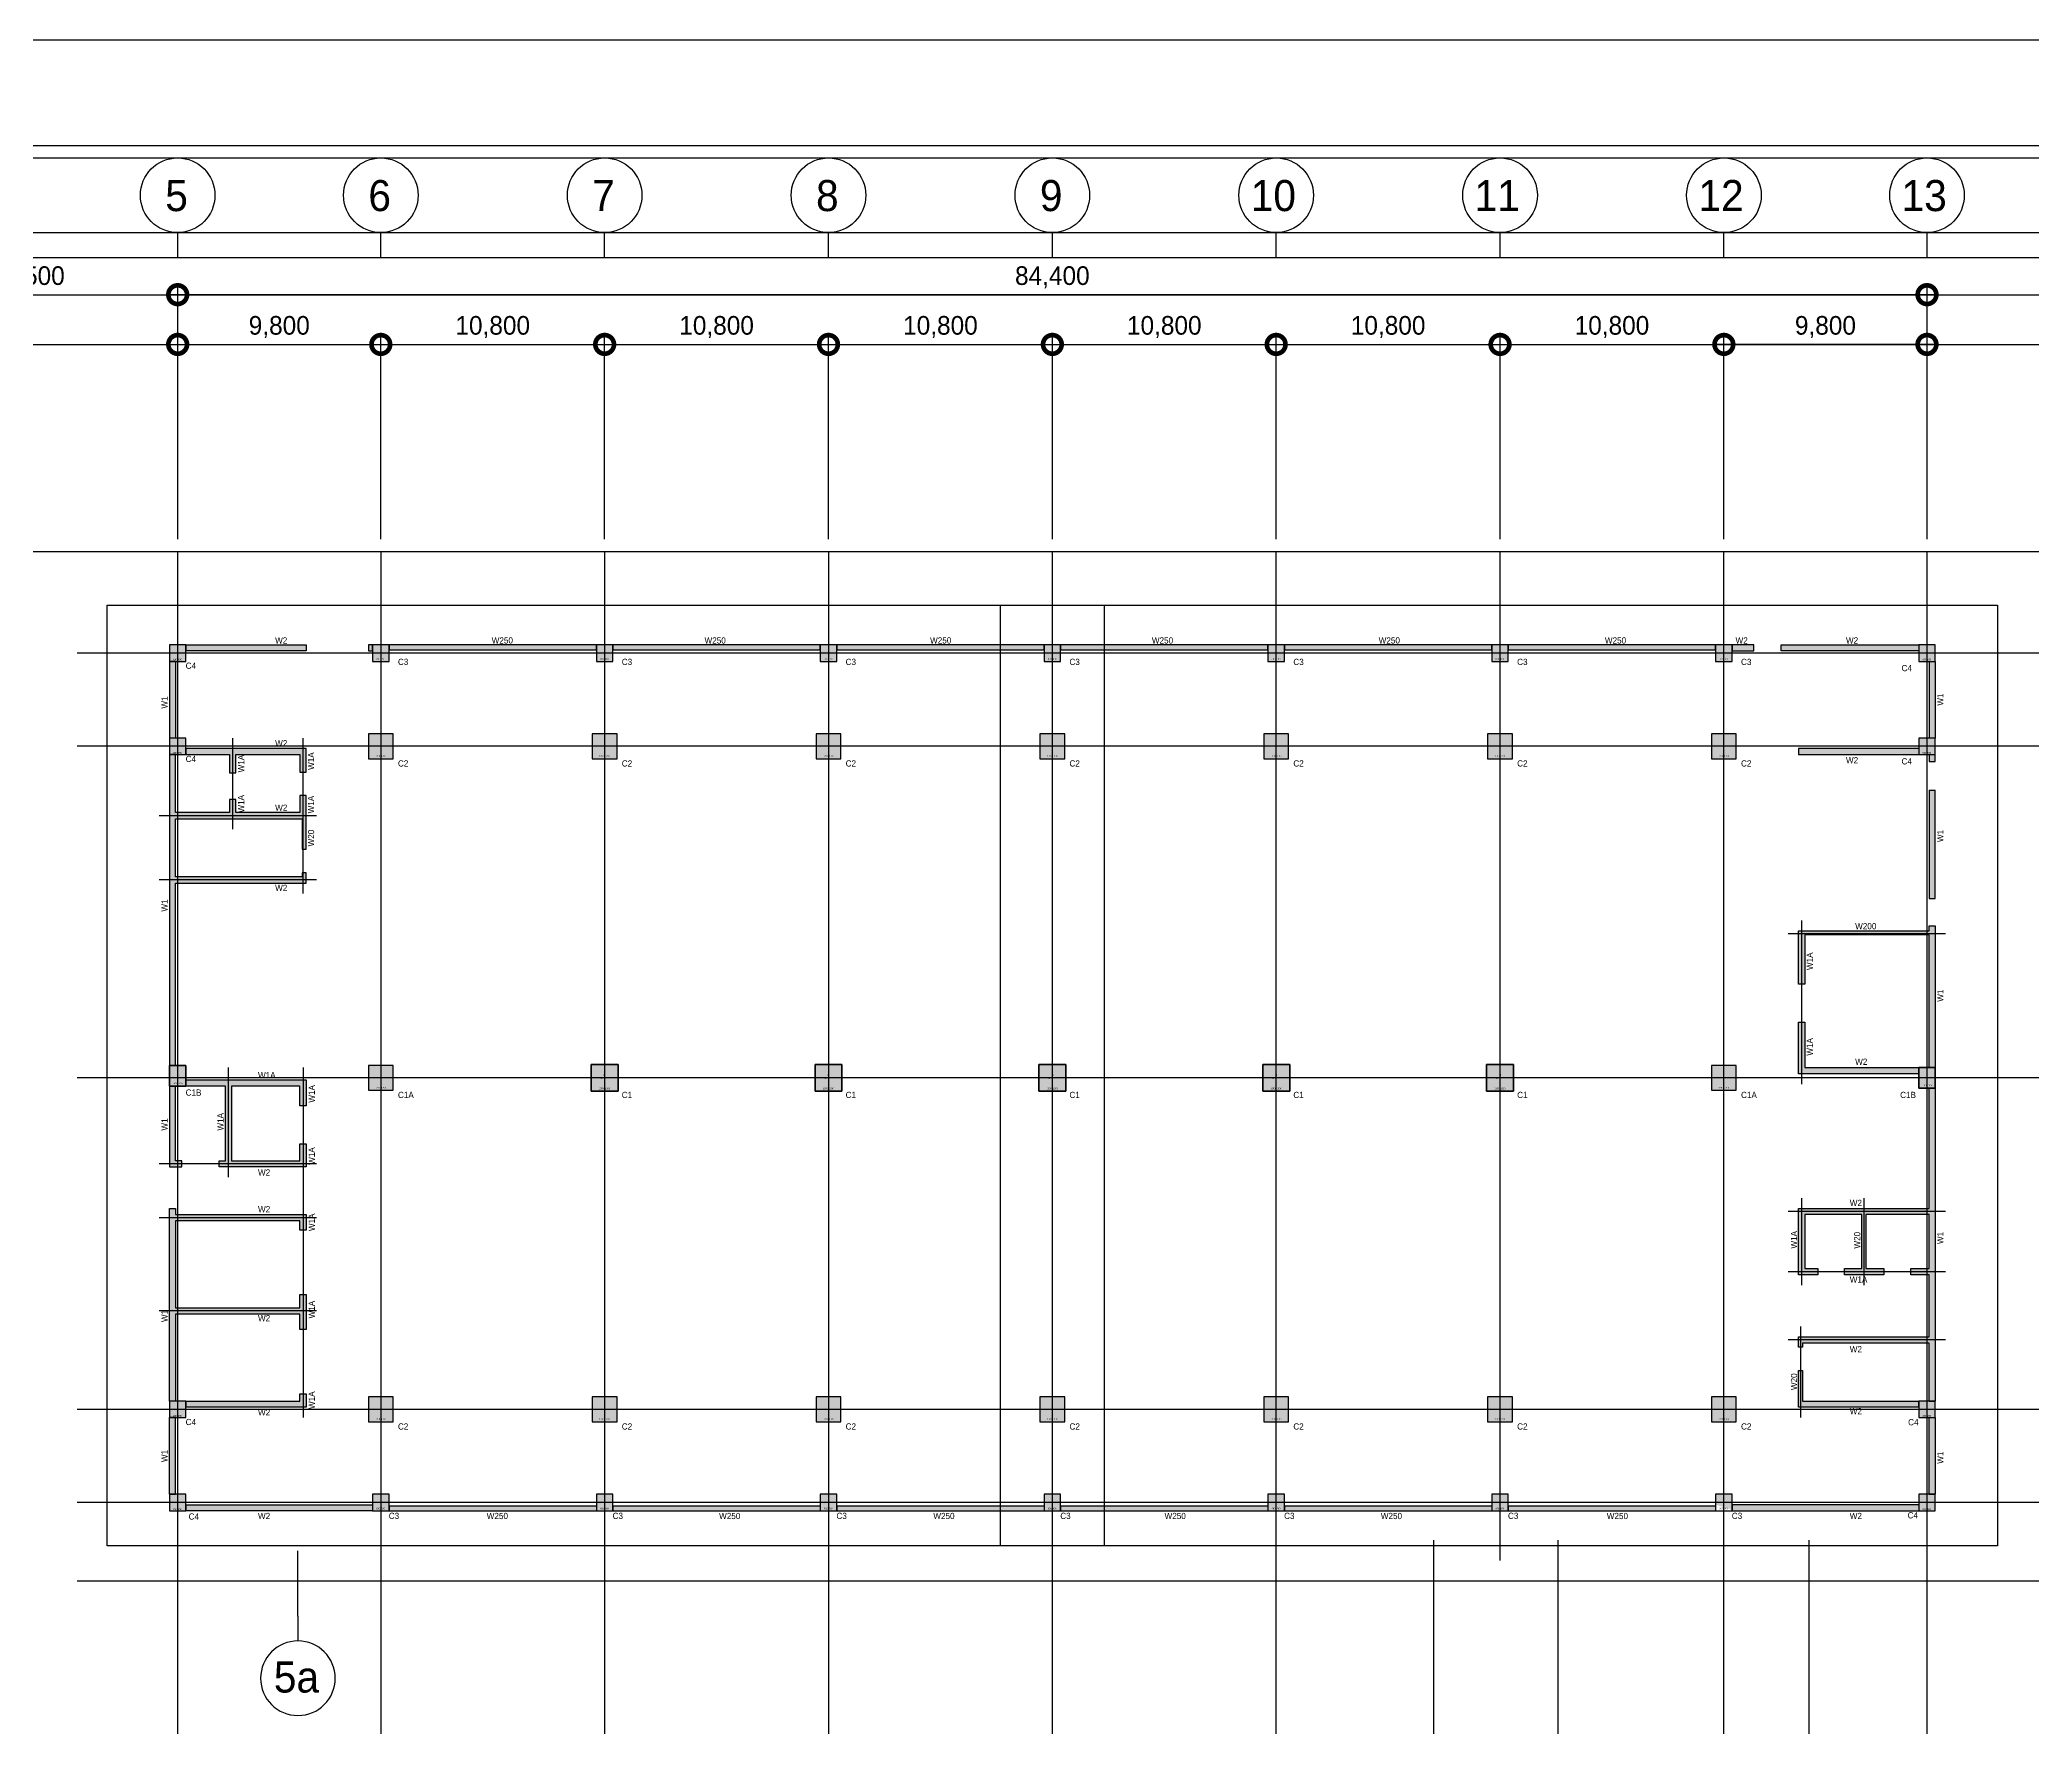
# Model space of a CAD drawing. Header units: millimetres. Extents: x 10 to 252310, y 0 to 178200.
# Drawn here: x 85913 to 182037, y 96767 to 178200 of the extents above; entities that cross this region are included whole.
import ezdxf

# ---------------------------------------------------------------- set-up
doc = ezdxf.new("R2010")
doc.units = ezdxf.units.MM
doc.linetypes.add('DOT', pattern=[1, 0, -1])
for name, color, linetype, plot in [('A-BMXK-SIZE', 155, 'Continuous', False), ('NOPLOT', 191, 'Continuous', False), ('기둥부호', 171, 'Continuous', False)]:
    doc.layers.add(name, color=color, linetype=linetype, plot=plot)
for name, color, linetype in [('A-CEN', 1, 'Continuous'), ('A-CEN_axis', 12, 'Continuous'), ('A-COLUMN', 2, 'Continuous'), ('A-CON', 2, 'Continuous'), ('A-DIM', 7, 'Continuous'), ('A-SYM-BUB', 3, 'Continuous'), ('구조SOLID', 253, 'Continuous')]:
    doc.layers.add(name, color=color, linetype=linetype)
doc.styles.add('Gdim', font='Dotum.ttf')
doc.dimstyles.new('Gdim300', dxfattribs={"dimscale": 300, "dimtxt": 3, "dimasz": 6, "dimexe": 1.5, "dimexo": 2, "dimgap": 1, "dimtad": 1, "dimdec": 0, "dimzin": 0, "dimdsep": 46, "dimlunit": 6, "dimtxsty": 'Gdim', "dimblk": 'DOTSMALL', "dimblk1": 'DOTSMALL', "dimblk2": 'DOTSMALL', "dimcen": 1.5, "dimdle": 1.5, "dimclrd": 1, "dimclre": 1, "dimclrt": 256, "dimazin": 0, "dimtfac": 1, "dimtdec": 0, "dimtix": 1, "dimtmove": 2, "dimatfit": 3, "dimldrblk": 'DOTSMALL', "dimfxl": 0, "dimtolj": 1, "dimtzin": 0, "dimlwd": -1, "dimlwe": -1, "dimarcsym": 0})

# ---------------------------------------------------------------- blocks, each defined once
blk = doc.blocks.new('A$Cd589e0f6')
at = {"layer": 'NOPLOT'}
for points in [[(9900, -5700), (218700, -5700), (218700, -172500), (9900, -172500)], [(13500, -9300), (215100, -9300), (215100, -168900), (13500, -168900)], [(14700, -10500), (213900, -10500), (213900, -167700), (14700, -167700)], [(16500, -12300), (212100, -12300), (212100, -165900), (16500, -165900)], [(18900, -14700), (209700, -14700), (209700, -163500), (18900, -163500)], [(28900, -24700), (199700, -24700), (199700, -153500), (28900, -153500)]]:
    blk.add_lwpolyline(points, close=True, dxfattribs=at)
blk = doc.blocks.new('_DotSmall')
at = {"color": 0, "linetype": 'ByBlock', "const_width": 0.5}
blk.add_lwpolyline([(-0.0625, 0, 1), (0.0625, 0, 1)], format="xyb", close=True, dxfattribs=at)
blk = doc.blocks.new('*D39')
at = {"layer": 'A-DIM', "color": 1, "transparency": 16777216}
for p, q in [((62350, 14895), (74050, 14895)), ((62800, 5495), (62800, 15345)), ((73600, 5495), (73600, 15345))]:
    blk.add_line(p, q, dxfattribs=at)
at = {"layer": 'Defpoints', "color": 0, "transparency": 16777216}
for p in [(73600, 14895), (62800, 4895), (73600, 4895)]:
    blk.add_point(p, dxfattribs=at)
at = {"layer": 'A-DIM', "color": 1, "transparency": 16777216, "xscale": 1800, "yscale": 1800, "zscale": 1800, "rotation": 180}
blk.add_blockref('_DotSmall', (62800, 14895), dxfattribs=at)
at = {"layer": 'A-DIM', "color": 1, "transparency": 16777216, "xscale": 1800, "yscale": 1800, "zscale": 1800}
blk.add_blockref('_DotSmall', (73600, 14895), dxfattribs=at)
at = {"layer": 'A-DIM', "color": 3, "transparency": 16777216, "insert": (68200, 15732), "char_height": 900, "attachment_point": 5, "style": 'Gdim'}
blk.add_mtext('\\A1;10,800', dxfattribs=at)
blk = doc.blocks.new('*D40')
at = {"layer": 'A-DIM', "color": 1, "transparency": 16777216}
for p, q in [((51550, 14895), (63250, 14895)), ((52000, 5495), (52000, 15345)), ((62800, 5495), (62800, 15345))]:
    blk.add_line(p, q, dxfattribs=at)
at = {"layer": 'Defpoints', "color": 0, "transparency": 16777216}
for p in [(62800, 14895), (52000, 4895), (62800, 4895)]:
    blk.add_point(p, dxfattribs=at)
at = {"layer": 'A-DIM', "color": 1, "transparency": 16777216, "xscale": 1800, "yscale": 1800, "zscale": 1800, "rotation": 180}
blk.add_blockref('_DotSmall', (52000, 14895), dxfattribs=at)
at = {"layer": 'A-DIM', "color": 1, "transparency": 16777216, "xscale": 1800, "yscale": 1800, "zscale": 1800}
blk.add_blockref('_DotSmall', (62800, 14895), dxfattribs=at)
at = {"layer": 'A-DIM', "color": 3, "transparency": 16777216, "insert": (57400, 15732), "char_height": 900, "attachment_point": 5, "style": 'Gdim'}
blk.add_mtext('\\A1;10,800', dxfattribs=at)
blk = doc.blocks.new('*D41')
at = {"layer": 'A-DIM', "color": 1, "transparency": 16777216}
for p, q in [((41750, 14895), (52450, 14895)), ((42200, 5495), (42200, 15345)), ((52000, 5495), (52000, 15345))]:
    blk.add_line(p, q, dxfattribs=at)
at = {"layer": 'Defpoints', "color": 0, "transparency": 16777216}
for p in [(52000, 14895), (42200, 4895), (52000, 4895)]:
    blk.add_point(p, dxfattribs=at)
at = {"layer": 'A-DIM', "color": 1, "transparency": 16777216, "xscale": 1800, "yscale": 1800, "zscale": 1800, "rotation": 180}
blk.add_blockref('_DotSmall', (42200, 14895), dxfattribs=at)
at = {"layer": 'A-DIM', "color": 1, "transparency": 16777216, "xscale": 1800, "yscale": 1800, "zscale": 1800}
blk.add_blockref('_DotSmall', (52000, 14895), dxfattribs=at)
at = {"layer": 'A-DIM', "color": 3, "transparency": 16777216, "insert": (47100, 15732), "char_height": 900, "attachment_point": 5, "style": 'Gdim'}
blk.add_mtext('\\A1;9,800', dxfattribs=at)
blk = doc.blocks.new('*D42')
at = {"layer": 'A-DIM', "color": 1, "transparency": 16777216}
for p, q in [((27700, 5495), (27700, 17745)), ((42200, 5495), (42200, 17745)), ((27250, 17295), (42650, 17295))]:
    blk.add_line(p, q, dxfattribs=at)
at = {"layer": 'Defpoints', "color": 0, "transparency": 16777216}
for p in [(42200, 17295), (27700, 4895), (42200, 4895)]:
    blk.add_point(p, dxfattribs=at)
at = {"layer": 'A-DIM', "color": 1, "transparency": 16777216, "xscale": 1800, "yscale": 1800, "zscale": 1800, "rotation": 180}
blk.add_blockref('_DotSmall', (27700, 17295), dxfattribs=at)
at = {"layer": 'A-DIM', "color": 1, "transparency": 16777216, "xscale": 1800, "yscale": 1800, "zscale": 1800}
blk.add_blockref('_DotSmall', (42200, 17295), dxfattribs=at)
at = {"layer": 'A-DIM', "color": 3, "transparency": 16777216, "insert": (34950, 18132), "char_height": 900, "attachment_point": 5, "style": 'Gdim'}
blk.add_mtext('\\A1;14,500', dxfattribs=at)
blk = doc.blocks.new('*D46')
at = {"layer": 'A-DIM', "color": 1, "transparency": 16777216}
for p, q in [((73150, 14895), (84850, 14895)), ((73600, 5495), (73600, 15345)), ((84400, 5495), (84400, 15345))]:
    blk.add_line(p, q, dxfattribs=at)
at = {"layer": 'Defpoints', "color": 0, "transparency": 16777216}
for p in [(84400, 14895), (73600, 4895), (84400, 4895)]:
    blk.add_point(p, dxfattribs=at)
at = {"layer": 'A-DIM', "color": 1, "transparency": 16777216, "xscale": 1800, "yscale": 1800, "zscale": 1800, "rotation": 180}
blk.add_blockref('_DotSmall', (73600, 14895), dxfattribs=at)
at = {"layer": 'A-DIM', "color": 1, "transparency": 16777216, "xscale": 1800, "yscale": 1800, "zscale": 1800}
blk.add_blockref('_DotSmall', (84400, 14895), dxfattribs=at)
at = {"layer": 'A-DIM', "color": 3, "transparency": 16777216, "insert": (79000, 15732), "char_height": 900, "attachment_point": 5, "style": 'Gdim'}
blk.add_mtext('\\A1;10,800', dxfattribs=at)
blk = doc.blocks.new('*D53')
at = {"layer": 'A-DIM', "color": 1, "transparency": 16777216}
for p, q in [((105550, 14895), (117250, 14895)), ((106000, 5495), (106000, 15345)), ((116800, 5495), (116800, 15345))]:
    blk.add_line(p, q, dxfattribs=at)
at = {"layer": 'Defpoints', "color": 0, "transparency": 16777216}
for p in [(116800, 14895), (106000, 4895), (116800, 4895)]:
    blk.add_point(p, dxfattribs=at)
at = {"layer": 'A-DIM', "color": 1, "transparency": 16777216, "xscale": 1800, "yscale": 1800, "zscale": 1800, "rotation": 180}
blk.add_blockref('_DotSmall', (106000, 14895), dxfattribs=at)
at = {"layer": 'A-DIM', "color": 1, "transparency": 16777216, "xscale": 1800, "yscale": 1800, "zscale": 1800}
blk.add_blockref('_DotSmall', (116800, 14895), dxfattribs=at)
at = {"layer": 'A-DIM', "color": 3, "transparency": 16777216, "insert": (111400, 15732), "char_height": 900, "attachment_point": 5, "style": 'Gdim'}
blk.add_mtext('\\A1;10,800', dxfattribs=at)
blk = doc.blocks.new('*D54')
at = {"layer": 'A-DIM', "color": 1, "transparency": 16777216}
for p, q in [((127050, 14895), (116350, 14895)), ((116800, 5495), (116800, 15345)), ((126600, 5495), (126600, 15345))]:
    blk.add_line(p, q, dxfattribs=at)
at = {"layer": 'Defpoints', "color": 0, "transparency": 16777216}
for p in [(116800, 14895), (116800, 4895), (126600, 4895)]:
    blk.add_point(p, dxfattribs=at)
at = {"layer": 'A-DIM', "color": 1, "transparency": 16777216, "xscale": 1800, "yscale": 1800, "zscale": 1800, "rotation": 180}
blk.add_blockref('_DotSmall', (116800, 14895), dxfattribs=at)
at = {"layer": 'A-DIM', "color": 1, "transparency": 16777216, "xscale": 1800, "yscale": 1800, "zscale": 1800}
blk.add_blockref('_DotSmall', (126600, 14895), dxfattribs=at)
at = {"layer": 'A-DIM', "color": 3, "transparency": 16777216, "insert": (121700, 15732), "char_height": 900, "attachment_point": 5, "style": 'Gdim'}
blk.add_mtext('\\A1;9,800', dxfattribs=at)
blk = doc.blocks.new('*D55')
at = {"layer": 'A-DIM', "color": 1, "transparency": 16777216}
for p, q in [((42200, 5495), (42200, 17745)), ((126600, 5495), (126600, 17745)), ((127050, 17295), (41750, 17295))]:
    blk.add_line(p, q, dxfattribs=at)
at = {"layer": 'Defpoints', "color": 0, "transparency": 16777216}
for p in [(42200, 17295), (42200, 4895), (126600, 4895)]:
    blk.add_point(p, dxfattribs=at)
at = {"layer": 'A-DIM', "color": 1, "transparency": 16777216, "xscale": 1800, "yscale": 1800, "zscale": 1800, "rotation": 180}
blk.add_blockref('_DotSmall', (42200, 17295), dxfattribs=at)
at = {"layer": 'A-DIM', "color": 1, "transparency": 16777216, "xscale": 1800, "yscale": 1800, "zscale": 1800}
blk.add_blockref('_DotSmall', (126600, 17295), dxfattribs=at)
at = {"layer": 'A-DIM', "color": 3, "transparency": 16777216, "insert": (84400, 18132), "char_height": 900, "attachment_point": 5, "style": 'Gdim'}
blk.add_mtext('\\A1;84,400', dxfattribs=at)
blk = doc.blocks.new('*D56')
at = {"layer": 'A-DIM', "color": 1, "transparency": 16777216}
for p, q in [((94750, 14895), (106450, 14895)), ((95200, 5495), (95200, 15345)), ((106000, 5495), (106000, 15345))]:
    blk.add_line(p, q, dxfattribs=at)
at = {"layer": 'Defpoints', "color": 0, "transparency": 16777216}
for p in [(106000, 14895), (95200, 4895), (106000, 4895)]:
    blk.add_point(p, dxfattribs=at)
at = {"layer": 'A-DIM', "color": 1, "transparency": 16777216, "xscale": 1800, "yscale": 1800, "zscale": 1800, "rotation": 180}
blk.add_blockref('_DotSmall', (95200, 14895), dxfattribs=at)
at = {"layer": 'A-DIM', "color": 1, "transparency": 16777216, "xscale": 1800, "yscale": 1800, "zscale": 1800}
blk.add_blockref('_DotSmall', (106000, 14895), dxfattribs=at)
at = {"layer": 'A-DIM', "color": 3, "transparency": 16777216, "insert": (100600, 15732), "char_height": 900, "attachment_point": 5, "style": 'Gdim'}
blk.add_mtext('\\A1;10,800', dxfattribs=at)
blk = doc.blocks.new('*D57')
at = {"layer": 'A-DIM', "color": 1, "transparency": 16777216}
for p, q in [((83950, 14895), (95650, 14895)), ((84400, 5495), (84400, 15345)), ((95200, 5495), (95200, 15345))]:
    blk.add_line(p, q, dxfattribs=at)
at = {"layer": 'Defpoints', "color": 0, "transparency": 16777216}
for p in [(95200, 14895), (84400, 4895), (95200, 4895)]:
    blk.add_point(p, dxfattribs=at)
at = {"layer": 'A-DIM', "color": 1, "transparency": 16777216, "xscale": 1800, "yscale": 1800, "zscale": 1800, "rotation": 180}
blk.add_blockref('_DotSmall', (84400, 14895), dxfattribs=at)
at = {"layer": 'A-DIM', "color": 1, "transparency": 16777216, "xscale": 1800, "yscale": 1800, "zscale": 1800}
blk.add_blockref('_DotSmall', (95200, 14895), dxfattribs=at)
at = {"layer": 'A-DIM', "color": 3, "transparency": 16777216, "insert": (89800, 15732), "char_height": 900, "attachment_point": 5, "style": 'Gdim'}
blk.add_mtext('\\A1;10,800', dxfattribs=at)
blk = doc.blocks.new('C2')
at = {"layer": 'A-COLUMN'}
blk.add_lwpolyline([(-600, -600), (600, -600), (600, 600), (-600, 600)], close=True, dxfattribs=at)
at = {"layer": 'NOPLOT', "style": 'Gdim'}
blk.add_text('1200x1200', height=75, dxfattribs=at).set_placement((-265, -505))
blk = doc.blocks.new('C1')
at = {"layer": 'A-BMXK-SIZE'}
blk.add_lwpolyline([(650, -650), (-650, -650), (-650, 650), (650, 650)], close=True, dxfattribs=at)
at = {"layer": 'A-COLUMN'}
blk.add_lwpolyline([(-650, -650), (650, -650), (650, 650), (-650, 650)], close=True, dxfattribs=at)
at = {"layer": 'Defpoints', "linetype": 'DOT', "ltscale": 500}
for p, q in [((-650, 0), (650, 0)), ((0, 650), (0, -650))]:
    blk.add_line(p, q, dxfattribs=at)
at = {"layer": 'NOPLOT', "style": 'Gdim'}
blk.add_text('1300X1300', height=75, dxfattribs=at).set_placement((-273, -551))
blk = doc.blocks.new('C1A')
at = {"layer": 'A-COLUMN'}
blk.add_lwpolyline([(-600, -600), (600, -600), (600, 600), (-600, 600)], close=True, dxfattribs=at)
at = {"layer": 'NOPLOT', "style": 'Gdim'}
blk.add_text('1200x1200', height=75, dxfattribs=at).set_placement((-260, -512))
blk = doc.blocks.new('C1B')
at = {"layer": 'A-BMXK-SIZE'}
blk.add_lwpolyline([(400, -500), (-400, -500), (-400, 500), (400, 500)], close=True, dxfattribs=at)
at = {"layer": 'A-COLUMN'}
blk.add_lwpolyline([(-400, -500), (400, -500), (400, 500), (-400, 500)], close=True, dxfattribs=at)
at = {"layer": 'Defpoints', "linetype": 'DOT', "ltscale": 500}
for p, q in [((-400, 0), (400, 0)), ((0, 500), (0, -500))]:
    blk.add_line(p, q, dxfattribs=at)
at = {"layer": 'NOPLOT', "style": 'Gdim'}
blk.add_text('800X1000', height=75, dxfattribs=at).set_placement((-206, -401))
blk = doc.blocks.new('C3')
at = {"layer": 'A-COLUMN'}
blk.add_lwpolyline([(-400, -400), (400, -400), (400, 400), (-400, 400)], close=True, dxfattribs=at)
at = {"layer": 'NOPLOT', "style": 'Gdim'}
blk.add_text('800X800', height=75, dxfattribs=at).set_placement((-216, -326))
blk = doc.blocks.new('C4')
at = {"layer": 'A-COLUMN'}
blk.add_lwpolyline([(-400, -400), (400, -400), (400, 400), (-400, 400)], close=True, dxfattribs=at)
at = {"layer": 'NOPLOT', "style": 'Gdim'}
blk.add_text('800X800', height=75, dxfattribs=at).set_placement((-213, -351))
blk = doc.blocks.new('grid-noplot-update')
at = {"layer": 'A-CEN_axis'}
for p, q in [((42200, -123905), (42200, 4895)), ((52000, 4895), (52000, -75026.5)), ((62800, 4895), (62800, -75026.5)), ((73600, 4895), (73600, -75026.5)), ((84400, -123905), (84400, 4895)), ((95200, -123905), (95200, 4895)), ((106000, -43800), (106000, 4895)), ((116800, -123905), (116800, 4895)), ((126600, -123905), (126600, 4895)), ((149346.4, 0), (37353.2, 0)), ((149346.4, -4500), (37353.2, -4500)), ((149346.4, -20500), (37353.2, -20500)), ((149346.4, -36500), (37353.2, -36500)), ((149346.4, -41000), (37353.2, -41000)), ((102800, -70600), (102800, -42815.4)), ((108800, -70600), (108800, -42815.4)), ((120900, -42815.4), (120900, -123905)), ((48000, -46476.2), (48000, -43330)), ((149346.4, -44800), (37353.2, -44800))]:
    blk.add_line(p, q, dxfattribs=at)
at = {"layer": 'A-SYM-BUB', "color": 7, "elevation": 0}
for points in [[(42200, 19095), (42200, 20295, -1), (42200, 23895, -1), (42200, 20295, 0)], [(52000, 19095), (52000, 20295, -1), (52000, 23895, -1), (52000, 20295, 0)], [(62800, 19095), (62800, 20295, -1), (62800, 23895, -1), (62800, 20295, 0)], [(73600, 19095), (73600, 20295, -1), (73600, 23895, -1), (73600, 20295, 0)], [(84400, 19095), (84400, 20295, -1), (84400, 23895, -1), (84400, 20295, 0)], [(95200, 19095), (95200, 20295, -1), (95200, 23895, -1), (95200, 20295, 0)], [(106000, 19095), (106000, 20295, -1), (106000, 23895, -1), (106000, 20295, 0)], [(116800, 19095), (116800, 20295, -1), (116800, 23895, -1), (116800, 20295, 0)], [(126600, 19095), (126600, 20295, -1), (126600, 23895, -1), (126600, 20295, 0)]]:
    blk.add_lwpolyline(points, format="xyb", dxfattribs=at)
at = {"layer": 'NOPLOT', "elevation": 0}
blk.add_lwpolyline([(48000, -46476.2), (48000, -47676.2, 1), (48000, -51276.2, 1), (48000, -47676.2, 0)], format="xyb", dxfattribs=at)
at = {"layer": 'A-SYM-BUB', "style": 'Gdim'}
for s, p in [('5', (41598.5, 21329)), ('6', (51398.5, 21329)), ('7', (62198.5, 21329)), ('8', (72998.5, 21329)), ('9', (83798.5, 21329)), ('10', (93971.8, 21329)), ('11', (104771.8, 21329)), ('12', (115571.8, 21329)), ('13', (125371.8, 21329))]:
    blk.add_text(s, height=1500, dxfattribs=at).set_placement(p)
at = {"layer": 'NOPLOT', "style": 'Gdim'}
blk.add_text('5a', height=1500, dxfattribs=at).set_placement((46838.6, -50167.5))
at = {"layer": 'A-DIM'}
for base, p1, p2, picture, middle in [((42200, 17295), (27700, 4895), (42200, 4895), '*D42', (34950, 18132.3)), ((52000, 14895), (42200, 4895), (52000, 4895), '*D41', (47100, 15732.3)), ((62800, 14895), (52000, 4895), (62800, 4895), '*D40', (57400, 15732.3)), ((73600, 14895), (62800, 4895), (73600, 4895), '*D39', (68200, 15732.3)), ((84400, 14895), (73600, 4895), (84400, 4895), '*D46', (79000, 15732.3)), ((116800, 14895), (126600, 4895), (116800, 4895), '*D54', (121700, 15732.3))]:
    dim = blk.add_linear_dim(base=base, p1=p1, p2=p2, angle=180, dimstyle='Gdim300', override={"dimtxsty": 'Gdim', "dimclrt": 3}, dxfattribs=at)
    dim.commit()
    dim.dimension.update_dxf_attribs({"geometry": picture, "text_midpoint": middle})
for base, p1, p2, picture, middle in [((42200, 17295), (126600, 4895), (42200, 4895), '*D55', (84400, 18132.3)), ((95200, 14895), (84400, 4895), (95200, 4895), '*D57', (89800, 15732.3)), ((106000, 14895), (95200, 4895), (106000, 4895), '*D56', (100600, 15732.3)), ((116800, 14895), (106000, 4895), (116800, 4895), '*D53', (111400, 15732.3))]:
    dim = blk.add_linear_dim(base=base, p1=p1, p2=p2, dimstyle='Gdim300', override={"dimtxsty": 'Gdim', "dimclrt": 3}, dxfattribs=at)
    dim.commit()
    dim.dimension.update_dxf_attribs({"geometry": picture, "text_midpoint": middle})

msp = doc.modelspace()

# ---------------------------------------------------------------- hatches: boundary and pattern name
at = {"layer": '구조SOLID', "transparency": 33554687}
h = msp.add_hatch(color=256, dxfattribs=at)
h.dxf.hatch_style = 1
h.paths.add_polyline_path([(176564, 143705), (177364, 143705), (177364, 144505), (176564, 144505)])
h.paths.add_polyline_path([(176564, 148205), (177364, 148205), (177364, 149005), (176564, 149005)])
h.paths.add_polyline_path([(92164, 148205), (92964, 148205), (92964, 149005), (92164, 149005)])
h.paths.add_polyline_path([(92164, 143705), (92964, 143705), (92964, 144505), (92164, 144505)])
h.paths.add_polyline_path([(92164, 111705), (92964, 111705), (92964, 112505), (92164, 112505)])
h.paths.add_polyline_path([(92164, 107205), (92964, 107205), (92964, 108005), (92164, 108005)])
h.paths.add_polyline_path([(176564, 111705), (177364, 111705), (177364, 112505), (176564, 112505)])
h.paths.add_polyline_path([(176564, 107205), (177364, 107205), (177364, 108005), (176564, 108005)])
h.paths.add_polyline_path([(166764, 148205), (167564, 148205), (167564, 149005), (166764, 149005)])
h.paths.add_polyline_path([(155964, 148205), (156764, 148205), (156764, 149005), (155964, 149005)])
h.paths.add_polyline_path([(145164, 148205), (145964, 148205), (145964, 149005), (145164, 149005)])
h.paths.add_polyline_path([(134364, 148205), (135164, 148205), (135164, 149005), (134364, 149005)])
h.paths.add_polyline_path([(123564, 148205), (124364, 148205), (124364, 149005), (123564, 149005)])
h.paths.add_polyline_path([(112764, 148205), (113564, 148205), (113564, 149005), (112764, 149005)])
h.paths.add_polyline_path([(101964, 148205), (102764, 148205), (102764, 149005), (101964, 149005)])
h.paths.add_polyline_path([(101964, 107205), (102764, 107205), (102764, 108005), (101964, 108005)])
h.paths.add_polyline_path([(112764, 107205), (113564, 107205), (113564, 108005), (112764, 108005)])
h.paths.add_polyline_path([(123564, 107205), (124364, 107205), (124364, 108005), (123564, 108005)])
h.paths.add_polyline_path([(134364, 107205), (135164, 107205), (135164, 108005), (134364, 108005)])
h.paths.add_polyline_path([(145164, 107205), (145964, 107205), (145964, 108005), (145164, 108005)])
h.paths.add_polyline_path([(155964, 107205), (156764, 107205), (156764, 108005), (155964, 108005)])
h.paths.add_polyline_path([(166764, 107205), (167564, 107205), (167564, 108005), (166764, 108005)])
h.paths.add_polyline_path([(166564, 111505), (167764, 111505), (167764, 112705), (166564, 112705)])
h.paths.add_polyline_path([(155764, 111505), (156964, 111505), (156964, 112705), (155764, 112705)])
h.paths.add_polyline_path([(144964, 111505), (146164, 111505), (146164, 112705), (144964, 112705)])
h.paths.add_polyline_path([(134164, 111505), (135364, 111505), (135364, 112705), (134164, 112705)])
h.paths.add_polyline_path([(123364, 111505), (124564, 111505), (124564, 112705), (123364, 112705)])
h.paths.add_polyline_path([(112564, 111505), (113764, 111505), (113764, 112705), (112564, 112705)])
h.paths.add_polyline_path([(101764, 111505), (102964, 111505), (102964, 112705), (101764, 112705)])
h.paths.add_polyline_path([(101764, 143505), (102964, 143505), (102964, 144705), (101764, 144705)])
h.paths.add_polyline_path([(112564, 143505), (113764, 143505), (113764, 144705), (112564, 144705)])
h.paths.add_polyline_path([(123364, 143505), (124564, 143505), (124564, 144705), (123364, 144705)])
h.paths.add_polyline_path([(134164, 143505), (135364, 143505), (135364, 144705), (134164, 144705)])
h.paths.add_polyline_path([(144964, 143505), (146164, 143505), (146164, 144705), (144964, 144705)])
h.paths.add_polyline_path([(155764, 143505), (156964, 143505), (156964, 144705), (155764, 144705)])
h.paths.add_polyline_path([(92164, 127705), (92964, 127705), (92964, 128705), (92164, 128705)])
h.paths.add_polyline_path([(176564, 127605), (177364, 127605), (177364, 128605), (176564, 128605)])
h.paths.add_polyline_path([(101764, 127505), (102964, 127505), (102964, 128705), (101764, 128705)])
h.paths.add_polyline_path([(166564, 127505), (167764, 127505), (167764, 128705), (166564, 128705)])
h.paths.add_polyline_path([(155714, 127455), (157014, 127455), (157014, 128755), (155714, 128755)])
h.paths.add_polyline_path([(144914, 127455), (146214, 127455), (146214, 128755), (144914, 128755)])
h.paths.add_polyline_path([(134114, 127455), (135414, 127455), (135414, 128755), (134114, 128755)])
h.paths.add_polyline_path([(112514, 127455), (113814, 127455), (113814, 128755), (112514, 128755)])
h.paths.add_polyline_path([(123314, 127455), (124614, 127455), (124614, 128755), (123314, 128755)])
h.paths.add_polyline_path([(166564, 143505), (167764, 143505), (167764, 144705), (166564, 144705)])
h.paths.add_polyline_path([(101964, 149005), (101764, 149005), (101764, 148705), (101964, 148705)])
h.paths.add_polyline_path([(177064, 143365), (177364, 143365), (177364, 143705), (177064, 143705)])
h.paths.add_polyline_path([(177064, 141995), (177364, 141995), (177364, 136765), (177064, 136765)])
h.paths.add_polyline_path([(102764, 149005), (102764, 148755), (112764, 148755), (112764, 149005)])
h.paths.add_polyline_path([(113564, 149005), (113564, 148755), (123564, 148755), (123564, 149005)])
h.paths.add_polyline_path([(124364, 149005), (124364, 148755), (134364, 148755), (134364, 149005)])
h.paths.add_polyline_path([(135164, 149005), (135164, 148755), (145164, 148755), (145164, 149005)])
h.paths.add_polyline_path([(145964, 149005), (145964, 148755), (155964, 148755), (155964, 149005)])
h.paths.add_polyline_path([(156764, 149005), (156764, 148755), (166764, 148755), (166764, 149005)])
h.paths.add_polyline_path([(167564, 149005), (167564, 148705), (168604, 148705), (168604, 149005)])
h.paths.add_polyline_path([(177064, 148205), (177364, 148205), (177364, 144505), (177064, 144505)])
h.paths.add_polyline_path([(176564, 149005), (176564, 148705), (169924, 148705), (169924, 149005)])
h.paths.add_polyline_path([(176564, 144005), (176564, 143705), (170764, 143705), (170764, 144005)])
h.paths.add_polyline_path([(177064, 127605), (177364, 127605), (177364, 112505), (177064, 112505), (177064, 115305), (170964, 115305), (170964, 115105), (170764, 115105), (170764, 115605), (177064, 115605), (177064, 118605), (176189, 118605), (176189, 118905), (177064, 118905), (177064, 121505), (174014, 121505), (174014, 118905), (174889, 118905), (174889, 118605), (172989, 118605), (172989, 118905), (173814, 118905), (173814, 121505), (171064, 121505), (171064, 118905), (171689, 118905), (171689, 118605), (170764, 118605), (170764, 121805), (177064, 121805)])
h.paths.add_polyline_path([(176564, 112205), (176564, 112505), (170964, 112505), (170964, 113975), (170764, 113975), (170764, 112205)])
h.paths.add_polyline_path([(177064, 111705), (177364, 111705), (177364, 108005), (177064, 108005)])
h.paths.add_polyline_path([(155964, 107455), (155964, 107205), (145964, 107205), (145964, 107455)])
h.paths.add_polyline_path([(145164, 107455), (145164, 107205), (135164, 107205), (135164, 107455)])
h.paths.add_polyline_path([(134364, 107455), (134364, 107205), (124364, 107205), (124364, 107455)])
h.paths.add_polyline_path([(123564, 107455), (123564, 107205), (113564, 107205), (113564, 107455)])
h.paths.add_polyline_path([(112764, 107455), (112764, 107205), (102764, 107205), (102764, 107455)])
h.paths.add_polyline_path([(101964, 107505), (101964, 107205), (92964, 107205), (92964, 107505)])
h.paths.add_polyline_path([(92164, 108005), (92464, 108005), (92464, 111705), (92164, 111705)])
h.paths.add_polyline_path([(92964, 112505), (92964, 112205), (98764, 112205), (98764, 112855), (98464, 112855), (98464, 112505)])
h.paths.add_polyline_path([(92464, 112505), (92164, 112505), (92164, 121795), (92464, 121795), (92464, 121505), (98764, 121505), (98764, 120755), (98464, 120755), (98464, 121205), (92464, 121205), (92464, 117005), (98464, 117005), (98464, 117655), (98764, 117655), (98764, 115955), (98464, 115955), (98464, 116705), (92464, 116705)])
h.paths.add_polyline_path([(92464, 128705), (92164, 128705), (92164, 143705), (92464, 143705), (92464, 140905), (95064, 140905), (95064, 141530), (95364, 141530), (95364, 140905), (98464, 140905), (98464, 141725), (98764, 141725), (98764, 139135), (98564, 139135), (98564, 140605), (92464, 140605), (92464, 137805), (98564, 137805), (98564, 138005), (98764, 138005), (98764, 137505), (92464, 137505)])
h.paths.add_polyline_path([(92464, 127705), (92164, 127705), (92164, 123805), (92764, 123805), (92764, 124105), (92464, 124105)])
h.paths.add_polyline_path([(92464, 144505), (92164, 144505), (92164, 148205), (92464, 148205)])
h.paths.add_polyline_path([(92964, 144005), (92964, 143705), (95064, 143705), (95064, 142830), (95364, 142830), (95364, 143705), (98464, 143705), (98464, 142855), (98764, 142855), (98764, 144005)])
h.paths.add_polyline_path([(92964, 149005), (92964, 148705), (98764, 148705), (98764, 149005)])
edge = h.paths.add_edge_path()
edge.add_line((166764, 107505), (166764, 107255))
edge.add_line((156764, 107455), (166764, 107455))
edge.add_line((156764, 107455), (156764, 107205))
edge.add_line((156764, 107205), (166764, 107205))
edge.add_line((167564, 107205), (176564, 107205))
edge.add_line((176564, 107505), (176564, 107205))
edge.add_line((176564, 107505), (167564, 107505))
edge.add_line((167564, 107505), (167564, 107255))
h.paths.add_polyline_path([(98764, 124925), (98464, 124925), (98464, 124105), (95164, 124105), (95164, 127705), (98464, 127705), (98464, 126755), (98764, 126755), (98764, 128005), (92964, 128005), (92964, 127705), (94864, 127705), (94864, 124105), (94564, 124105), (94564, 123805), (98764, 123805)])
h.paths.add_polyline_path([(170764, 132620), (171064, 132620), (171064, 135005), (177064, 135005), (177064, 128605), (177364, 128605), (177364, 135445), (177064, 135445), (177064, 135205), (170764, 135205)])
h.paths.add_polyline_path([(171064, 130790), (170764, 130790), (170764, 128305), (176564, 128305), (176564, 128605), (171064, 128605)])
h = msp.add_hatch(color=256, dxfattribs=at)
h.dxf.hatch_style = 1
h.paths.add_polyline_path([(166764, 107455), (156764, 107455), (156764, 107205), (166764, 107205)])
h.paths.add_polyline_path([(176564, 107505), (167564, 107505), (167564, 107205), (176564, 107205)])

# ---------------------------------------------------------------- linework, layer by layer
at = {"layer": 'A-CEN'}
for p, q in [((95214, 144505), (95214, 140105)), ((98614, 137005), (98614, 144505)), ((99264, 140755), (91664, 140755)), ((99264, 137655), (91664, 137655)), ((170914, 135705), (170914, 127805)), ((177864, 135055), (170264, 135055)), ((95014, 123305), (95014, 128605)), ((98614, 128605), (98614, 111705)), ((99264, 123955), (91664, 123955)), ((170914, 122305), (170914, 118105)), ((173914, 122305), (173914, 118105)), ((99264, 121355), (91664, 121355)), ((177864, 121655), (170264, 121655)), ((170264, 118755), (177864, 118755)), ((99264, 116855), (91664, 116855)), ((177864, 115455), (170264, 115455)), ((170864, 116105), (170864, 111705))]:
    msp.add_line(p, q, dxfattribs=at)
at = {"layer": 'A-CON'}
for p, q in [((92964, 149005), (92964, 148705)), ((112764, 149005), (102764, 149005)), ((102764, 149005), (102764, 148755)), ((112764, 148755), (112764, 149005)), ((123564, 149005), (113564, 149005)), ((113564, 149005), (113564, 148755)), ((123564, 148755), (123564, 149005)), ((134364, 149005), (124364, 149005)), ((124364, 149005), (124364, 148755)), ((134364, 148755), (134364, 149005)), ((145164, 149005), (135164, 149005)), ((135164, 149005), (135164, 148755)), ((145164, 148755), (145164, 149005)), ((155964, 149005), (145964, 149005)), ((145964, 149005), (145964, 148755)), ((155964, 148755), (155964, 149005)), ((166764, 149005), (156764, 149005)), ((156764, 149005), (156764, 148755)), ((166764, 148755), (166764, 149005)), ((167564, 149005), (167564, 148705)), ((176564, 149005), (176564, 148705)), ((92464, 148205), (92164, 148205)), ((92464, 148205), (92464, 144505)), ((102764, 148755), (112764, 148755)), ((113564, 148755), (123564, 148755)), ((124364, 148755), (134364, 148755)), ((135164, 148755), (145164, 148755)), ((145964, 148755), (155964, 148755)), ((156764, 148755), (166764, 148755)), ((177064, 148205), (177064, 144505)), ((177064, 148205), (177364, 148205)), ((177364, 148205), (177364, 144505)), ((92464, 144505), (92164, 144505)), ((177364, 144505), (177064, 144505)), ((92464, 143705), (92164, 143705)), ((92964, 144005), (92964, 143705)), ((176564, 144005), (176564, 143705)), ((177064, 143705), (177364, 143705)), ((177064, 143705), (177064, 143365)), ((177064, 143365), (177364, 143365)), ((177364, 143365), (177364, 143705)), ((177064, 141995), (177364, 141995)), ((177064, 141995), (177064, 136765)), ((177364, 136765), (177364, 141995)), ((177064, 136765), (177364, 136765)), ((170764, 132620), (170764, 135205)), ((170764, 135205), (177064, 135205)), ((177064, 135005), (171064, 135005)), ((171064, 135005), (171064, 132620)), ((177064, 135205), (177064, 135445)), ((177064, 135445), (177364, 135445)), ((177364, 135445), (177364, 128605)), ((171064, 132620), (170764, 132620)), ((170764, 128305), (170764, 130790)), ((170764, 130790), (171064, 130790)), ((171064, 130790), (171064, 128605)), ((92464, 128705), (92164, 128705)), ((176564, 128305), (170764, 128305)), ((171064, 128605), (176564, 128605)), ((176564, 128605), (176564, 128305)), ((177064, 128605), (177364, 128605)), ((92464, 127705), (92164, 127705)), ((177064, 127605), (177364, 127605)), ((92464, 112505), (92164, 112505)), ((92964, 112505), (92964, 112205)), ((176564, 112205), (176564, 112505)), ((177064, 112505), (177364, 112505)), ((92464, 111705), (92164, 111705)), ((177064, 111705), (177364, 111705)), ((92164, 108005), (92464, 108005)), ((177064, 108005), (177364, 108005)), ((92964, 107505), (101964, 107505)), ((92964, 107505), (92964, 107205)), ((101964, 107205), (92964, 107205)), ((101964, 107505), (101964, 107205)), ((102764, 107455), (112764, 107455)), ((102764, 107455), (102764, 107205)), ((102764, 107205), (112764, 107205)), ((112764, 107455), (112764, 107205)), ((113564, 107455), (123564, 107455)), ((113564, 107455), (113564, 107205)), ((113564, 107205), (123564, 107205)), ((123564, 107455), (123564, 107205)), ((124364, 107455), (134364, 107455)), ((124364, 107455), (124364, 107205)), ((124364, 107205), (134364, 107205)), ((134364, 107455), (134364, 107205)), ((135164, 107455), (145164, 107455)), ((135164, 107455), (135164, 107205)), ((135164, 107205), (145164, 107205)), ((145164, 107455), (145164, 107205)), ((145964, 107455), (155964, 107455)), ((145964, 107455), (145964, 107205)), ((145964, 107205), (155964, 107205)), ((155964, 107455), (155964, 107205)), ((156764, 107455), (166764, 107455)), ((156764, 107455), (156764, 107205)), ((156764, 107205), (166764, 107205)), ((166764, 107505), (166764, 107255)), ((176564, 107505), (167564, 107505)), ((167564, 107505), (167564, 107255)), ((167564, 107205), (176564, 107205)), ((176564, 107505), (176564, 107205))]:
    msp.add_line(p, q, dxfattribs=at)
at = {"layer": 'A-CON', "elevation": 0}
for points in [[(92964, 149005), (98764, 149005), (98764, 148705), (92964, 148705)], [(101964, 149005), (101764, 149005), (101764, 148705), (101964, 148705), (101964, 149005)], [(167564, 148705), (168604, 148705), (168604, 149005), (167564, 149005)], [(176564, 148705), (169924, 148705), (169924, 149005), (176564, 149005)], [(92164, 148205), (92164, 144505)], [(92164, 143705), (92164, 128705)], [(92464, 128705), (92464, 137505), (98764, 137505), (98764, 138005), (98564, 138005), (98564, 137805), (92464, 137805), (92464, 140605), (98564, 140605), (98564, 139135), (98764, 139135), (98764, 141725), (98464, 141725), (98464, 140905), (95364, 140905), (95364, 141530), (95064, 141530), (95064, 140905), (92464, 140905), (92464, 143705)], [(92964, 143705), (95064, 143705), (95064, 142830), (95364, 142830), (95364, 143705), (98464, 143705), (98464, 142855), (98764, 142855), (98764, 144005), (92964, 144005)], [(176564, 144005), (170764, 144005), (170764, 143705), (176564, 143705)], [(177064, 128605), (177064, 135005)], [(92964, 128005), (98764, 128005), (98764, 126755), (98464, 126755), (98464, 127705), (95164, 127705), (95164, 124105), (98464, 124105), (98464, 124925), (98764, 124925), (98764, 123805), (94564, 123805), (94564, 124105), (94864, 124105), (94864, 127705), (92964, 127705), (92964, 128005)], [(92164, 127705), (92164, 123805), (92764, 123805), (92764, 124105), (92464, 124105), (92464, 127705)], [(177064, 112505), (177064, 112505), (177064, 115305), (170964, 115305), (170964, 115105), (170764, 115105), (170764, 115605), (177064, 115605), (177064, 118605), (176189, 118605), (176189, 118905), (177064, 118905), (177064, 121505), (174014, 121505), (174014, 118905), (174889, 118905), (174889, 118605), (172989, 118605), (172989, 118905), (173814, 118905), (173814, 121505), (171064, 121505), (171064, 118905), (171689, 118905), (171689, 118605), (170764, 118605), (170764, 121805), (177064, 121805), (177064, 127605)], [(177364, 127605), (177364, 112505)], [(92164, 112505), (92164, 121795), (92464, 121795), (92464, 121505), (98764, 121505), (98764, 120755), (98464, 120755), (98464, 121205), (92464, 121205), (92464, 117005), (98464, 117005), (98464, 117655), (98764, 117655), (98764, 115955), (98464, 115955), (98464, 116705), (92464, 116705), (92464, 112505)], [(176564, 112205), (170764, 112205), (170764, 113975), (170964, 113975), (170964, 112505), (176564, 112505)], [(92964, 112505), (98464, 112505), (98464, 112855), (98764, 112855), (98764, 112205), (92964, 112205)], [(92164, 108005), (92164, 111705)], [(92464, 108005), (92464, 111705)], [(177064, 108005), (177064, 111705)], [(177364, 111705), (177364, 108005)]]:
    msp.add_lwpolyline(points, dxfattribs=at)
at = {"layer": 'NOPLOT'}
for points in [[(10, 178200), (252310, 178200), (252310, 0), (10, 0)], [(10, 178200), (252310, 178200), (252310, 0), (10, 0)], [(9310, 173100), (219310, 173100), (219310, 5100), (9310, 5100)]]:
    msp.add_lwpolyline(points, close=True, dxfattribs=at)
at = {"layer": 'NOPLOT', "elevation": 0}
for points in [[(89164, 150915), (137267, 150915), (137267, 105515), (89164, 105515)], [(132270, 150915), (180373, 150915), (180373, 105515), (132270, 105515)]]:
    msp.add_lwpolyline(points, close=True, dxfattribs=at)

# ---------------------------------------------------------------- block references
at = {"layer": 'A-COLUMN'}
for name, p in [('C4', (92564, 148605)), ('C3', (102364, 148605)), ('C3', (113164, 148605)), ('C3', (123964, 148605)), ('C3', (134764, 148605)), ('C3', (145564, 148605)), ('C3', (156364, 148605)), ('C3', (167164, 148605)), ('C4', (176964, 148605)), ('C4', (92564, 144105)), ('C2', (102364, 144105)), ('C2', (113164, 144105)), ('C2', (123964, 144105)), ('C2', (134764, 144105)), ('C2', (145564, 144105)), ('C2', (156364, 144105)), ('C2', (167164, 144105)), ('C4', (176964, 144105)), ('C1B', (92564, 128205)), ('C1A', (102364, 128105)), ('C1', (113164, 128105)), ('C1', (123964, 128105)), ('C1', (134764, 128105)), ('C1', (145564, 128105)), ('C1', (156364, 128105)), ('C1A', (167164, 128105)), ('C1B', (176964, 128105)), ('C4', (92564, 112105)), ('C2', (102364, 112105)), ('C2', (113164, 112105)), ('C2', (123964, 112105)), ('C2', (134764, 112105)), ('C2', (145564, 112105)), ('C2', (156364, 112105)), ('C2', (167164, 112105)), ('C4', (176964, 112105)), ('C4', (92564, 107605)), ('C3', (102364, 107605)), ('C3', (113164, 107605)), ('C3', (123964, 107605)), ('C3', (134764, 107605)), ('C3', (145564, 107605)), ('C3', (156364, 107605)), ('C3', (167164, 107605)), ('C4', (176964, 107605))]:
    msp.add_blockref(name, p, dxfattribs=at)
at = {"layer": 'A-DIM'}
msp.add_blockref('grid-noplot-update', (50364, 148605), dxfattribs=at)
at = {"layer": 'NOPLOT'}
msp.add_blockref('A$Cd589e0f6', (10, 178200), dxfattribs=at)

# ---------------------------------------------------------------- texts
at = {"layer": '기둥부호', "linetype": 'ByBlock', "style": 'Gdim'}
for s, p in [('W2', (97265, 149065, 0)), ('W250', (107714, 149065, 0)), ('W250', (117984, 149065, 0)), ('W250', (128865, 149065, 0)), ('W250', (139566, 149065, 0)), ('W250', (150509, 149065, 0)), ('W250', (161423, 149065, 0)), ('W2', (167727, 149065, 0)), ('W2', (173054, 149065, 0)), ('C4', (92949, 147845, 0)), ('C3', (103191, 148029, 0)), ('C3', (113991, 148029, 0)), ('C3', (124791, 148029, 0)), ('C3', (135591, 148029, 0)), ('C3', (146391, 148029, 0)), ('C3', (157191, 148029, 0)), ('C3', (167991, 148029, 0)), ('C4', (175737, 147729, 0)), ('W2', (97265, 144103, 0)), ('C4', (92949, 143345, 0)), ('C2', (103191, 143129, 0)), ('C2', (113991, 143129, 0)), ('C2', (124791, 143129, 0)), ('C2', (135591, 143129, 0)), ('C2', (146391, 143129, 0)), ('C2', (157191, 143129, 0)), ('C2', (167991, 143129, 0)), ('W2', (173054, 143283, 0)), ('C4', (175737, 143229, 0)), ('W2', (97265, 140992, 0)), ('W2', (97265, 137125, 0)), ('W200', (173497, 135275, 0)), ('W2', (173497, 128732, 0)), ('W1A', (96439, 128083, 0)), ('C1B', (92949, 127245, 0)), ('C1A', (103191, 127129, 0)), ('C1', (113991, 127129, 0)), ('C1', (124791, 127129, 0)), ('C1', (135591, 127129, 0)), ('C1', (146391, 127129, 0)), ('C1', (157191, 127129, 0)), ('C1A', (167991, 127129, 0)), ('C1B', (175669, 127129, 0)), ('W2', (96439, 123387, 0)), ('W2', (173237, 121918, 0)), ('W2', (96439, 121615, 0)), ('W1A', (173237, 118220, 0)), ('W2', (96439, 116357, 0)), ('W2', (173237, 114859, 0)), ('C4', (92949, 111345, 0)), ('W2', (96439, 111809, 0)), ('W2', (173237, 111868, 0)), ('C4', (176055, 111335, 0)), ('C2', (103191, 111129, 0)), ('C2', (113991, 111129, 0)), ('C2', (124791, 111129, 0)), ('C2', (135591, 111129, 0)), ('C2', (146391, 111129, 0)), ('C2', (157191, 111129, 0)), ('C2', (157191, 111129, 0)), ('C2', (167991, 111129, 0)), ('C4', (93092, 106783, 0)), ('W2', (96439, 106809, 0)), ('C3', (102747, 106815, 0)), ('C3', (102747, 106815, 0)), ('W250', (107474, 106809, 0)), ('C3', (113547, 106815, 0)), ('C3', (113547, 106815, 0)), ('W250', (118685, 106809, 0)), ('C3', (124347, 106815, 0)), ('C3', (124347, 106815, 0)), ('W250', (129021, 106809, 0)), ('C3', (135147, 106815, 0)), ('C3', (135147, 106815, 0)), ('W250', (140179, 106809, 0)), ('C3', (145947, 106815, 0)), ('C3', (145947, 106815, 0)), ('W250', (150612, 106809, 0)), ('C3', (156747, 106815, 0)), ('C3', (156747, 106815, 0)), ('C3', (156747, 106815, 0)), ('W250', (161514, 106809, 0)), ('C3', (167547, 106815, 0)), ('C3', (167547, 106815, 0)), ('W2', (173237, 106809, 0)), ('C4', (176028, 106841, 0))]:
    msp.add_text(s, height=300, dxfattribs=at).set_placement(p)
for s, p in [('W1', (92076, 145923, 0)), ('W1', (177756, 146067, 0)), ('W1A', (95772, 142845, 0)), ('W1A', (99147, 142966, 0)), ('W1A', (95772, 140906, 0)), ('W1A', (99147, 140868, 0)), ('W20', (99147, 139272, 0)), ('W1', (177756, 139481, 0)), ('W1', (92076, 136126, 0)), ('W1A', (171456, 133306, 0)), ('W1', (177756, 131776, 0)), ('W1A', (171456, 129173, 0)), ('W1A', (99181, 126906, 0)), ('W1', (92076, 125558, 0)), ('W1A', (94776, 125558, 0)), ('W1A', (99181, 123904, 0)), ('W1A', (99181, 120708, 0)), ('W1A', (170697, 119864, 0)), ('W20', (173745, 119864, 0)), ('W1', (177756, 120081, 0)), ('W1A', (99181, 116495, 0)), ('W1', (92076, 116316, 0)), ('W20', (170697, 113034, 0)), ('W1A', (99181, 112123, 0)), ('W1', (92076, 109559, 0)), ('W1', (177756, 109478, 0))]:
    msp.add_text(s, height=300, rotation=90, dxfattribs=at).set_placement(p)

doc.saveas('drawing.dxf')
